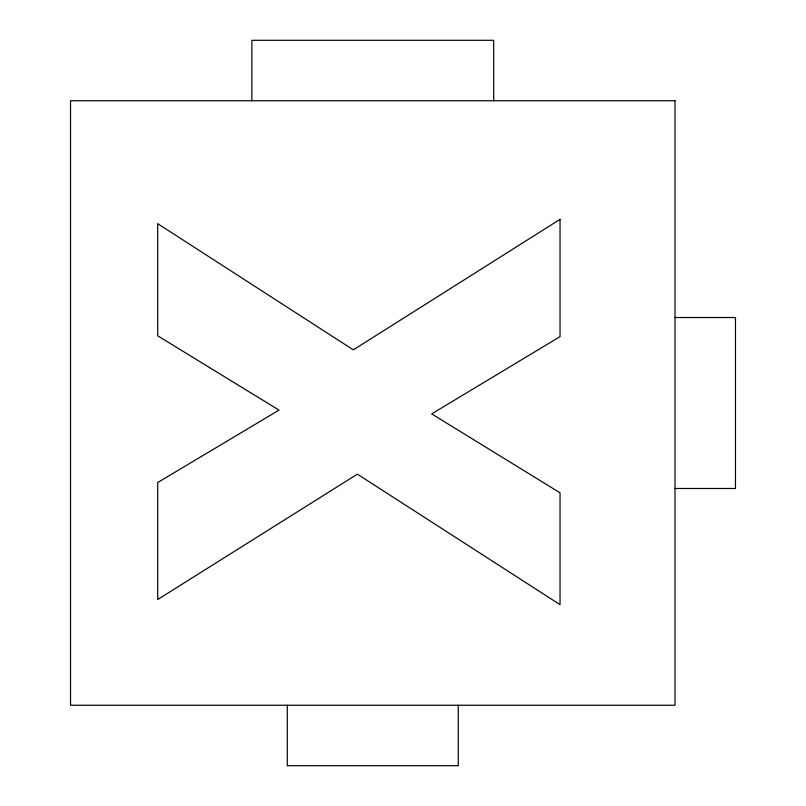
<?xml version="1.0" encoding="UTF-8"?>
<svg xmlns="http://www.w3.org/2000/svg" width="806" height="806" viewBox="0 0 806 806"><rect width="100%" height="100%" fill="white"/><g stroke="black" fill="none" stroke-linecap="round" stroke-linejoin="round"><path stroke-width="1.21" d="M675.025 317.514L735.475 317.514L735.475 488.486L675.025 488.486M493.675 100.75L493.675 40.3L251.875 40.3L251.875 100.75M458.261 705.25L458.261 765.7L287.289 765.7L287.289 705.25M560.039 219.343L353.32 349.854L157.694 223.665L157.694 335.81L279.017 410.113L157.694 482.532L157.694 599.533L357.38 474.15L560.039 604.661L560.039 492.798L431.684 413.901L560.039 336.616L560.039 219.343M675.025 100.75L70.525 100.75L70.525 705.25L675.025 705.25L675.025 100.75"/></g></svg>
